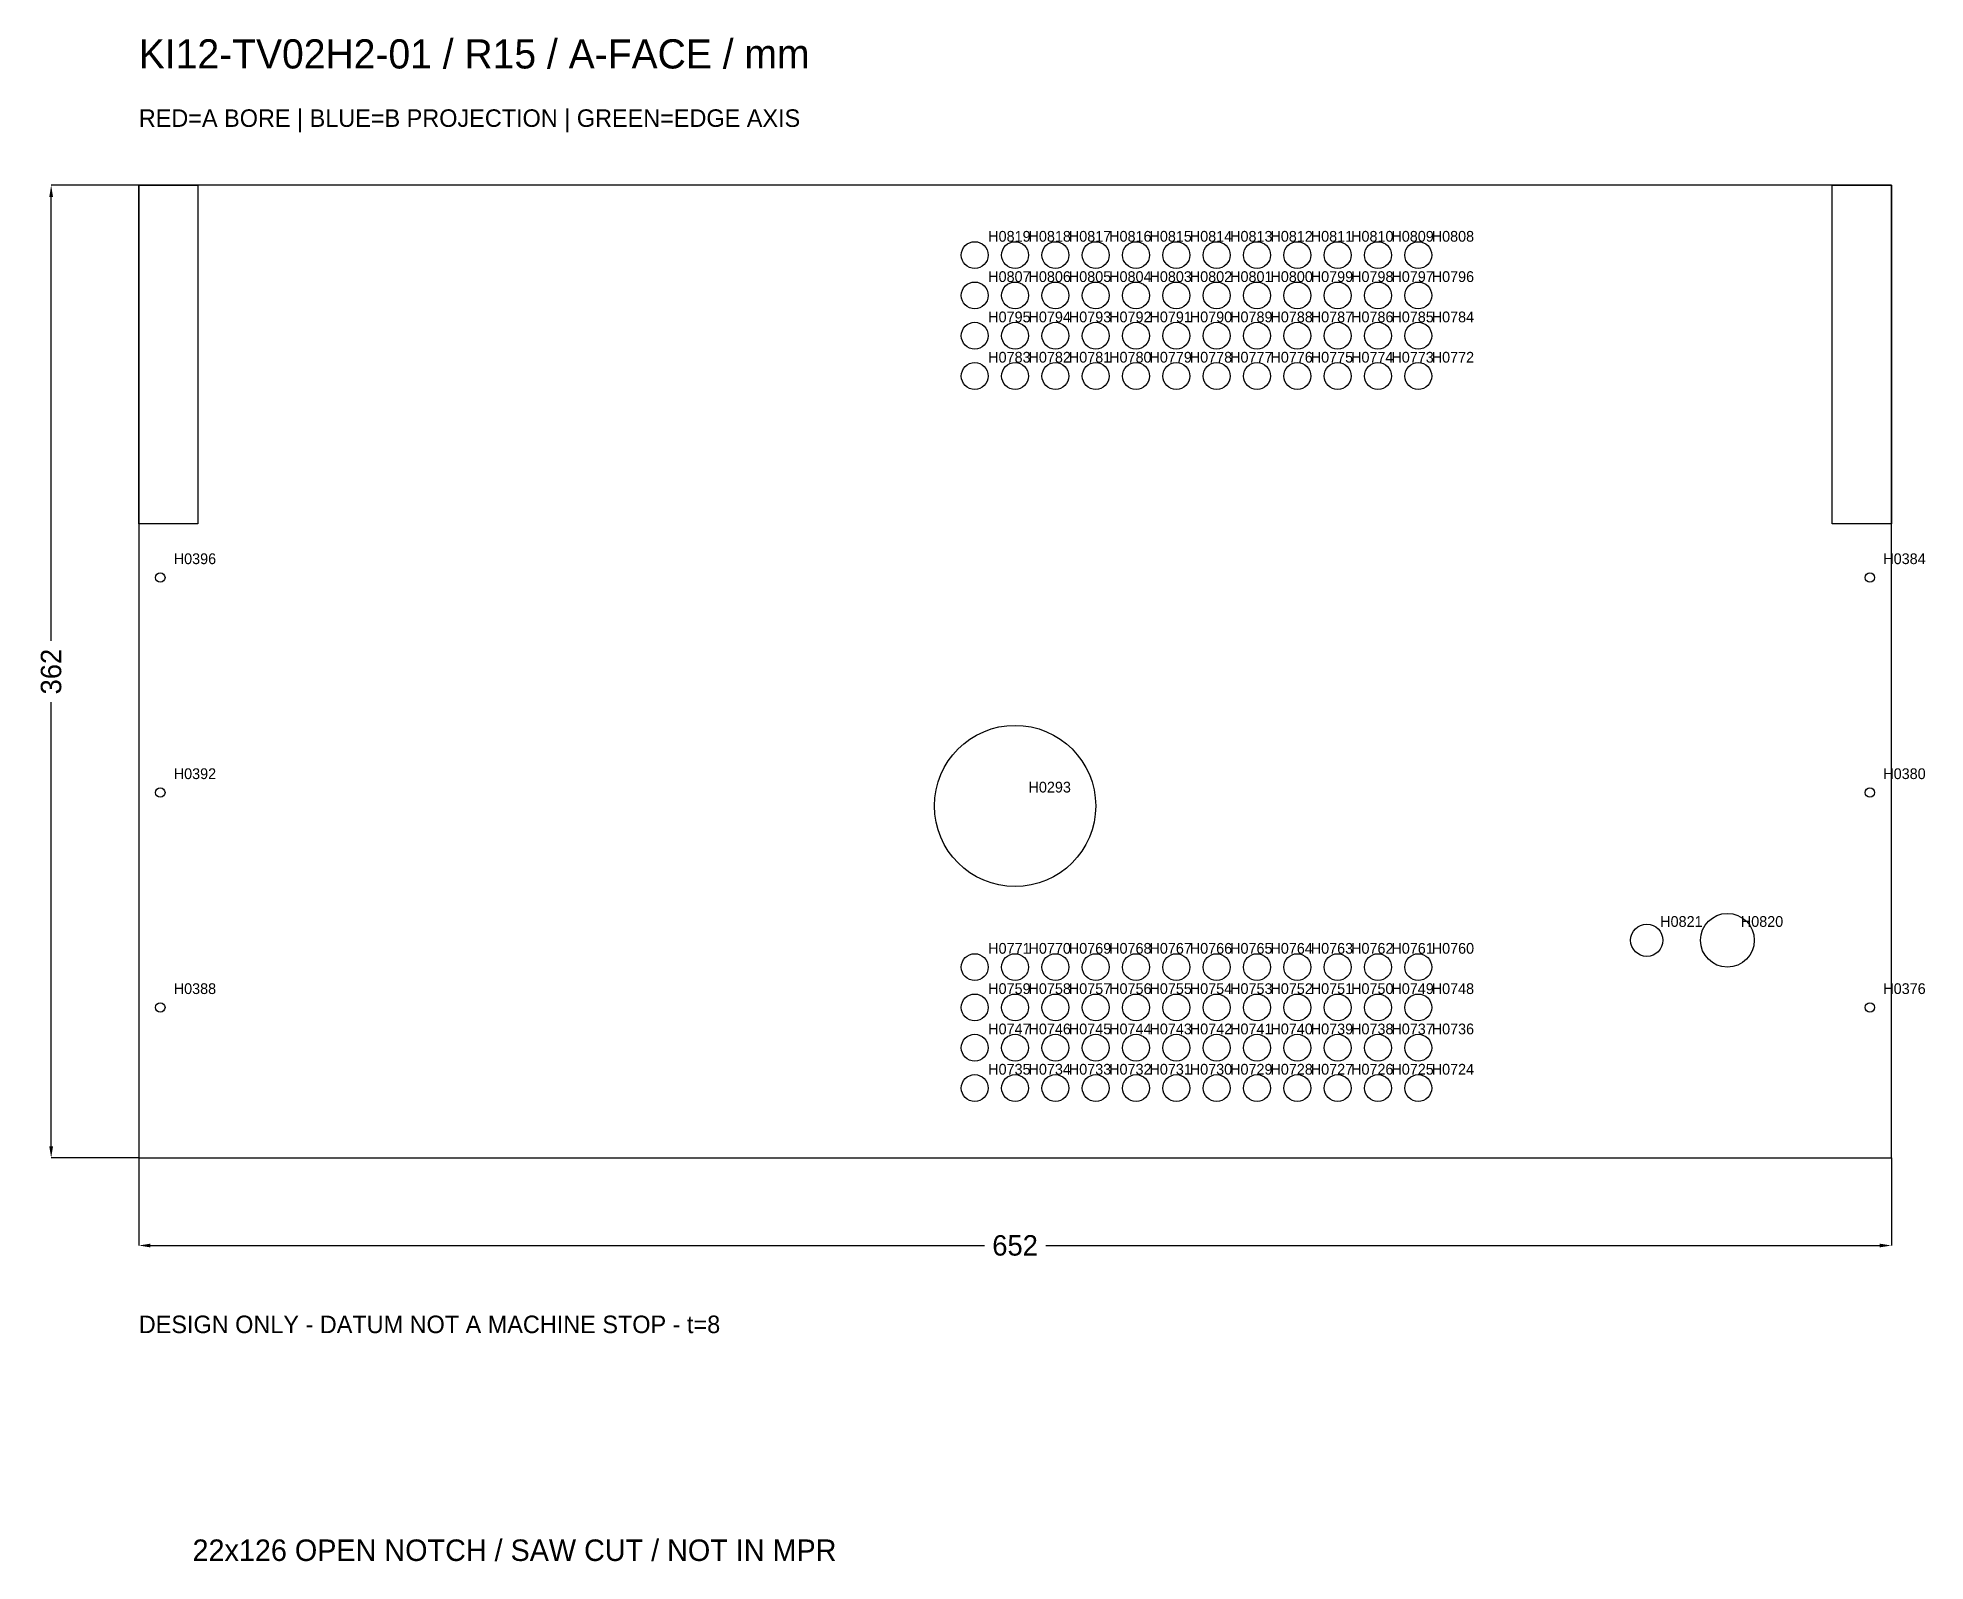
# Model space of a CAD drawing. Header units: millimetres. Extents: x -38 to 665, y -150 to 417.
import ezdxf

# ---------------------------------------------------------------- set-up
doc = ezdxf.new("R2010")
doc.units = ezdxf.units.MM
for name, color, linetype in [('BORE_A', 1, 'Continuous'), ('CONTOUR', 7, 'Continuous'), ('SAW_CUT', 6, 'Continuous'), ('TEXT', 7, 'Continuous')]:
    doc.layers.add(name, color=color, linetype=linetype)
doc.dimstyles.get("Standard").update_dxf_attribs({"dimtxt": 2.5, "dimasz": 2.5, "dimexe": 1.25, "dimexo": 0.625, "dimtad": 1, "dimcen": 2.5, "dimazin": 3, "dimtfac": 1, "dimtmove": 0, "dimatfit": 3})

# ---------------------------------------------------------------- blocks, each defined once
blk = doc.blocks.new('_CLOSEDFILLED')
at = {"color": 0, "linetype": 'BYBLOCK'}
blk.add_solid([(-1, 0.16), (0, 0), (-1, -0.16)], dxfattribs=at)
blk = doc.blocks.new('*D1')
at = {"color": 2}
for p, q in [((0, 0), (0, -32.6)), ((652, 0), (652, -32.6)), ((4.35, -32.6), (314.59, -32.6)), ((337.41, -32.6), (647.65, -32.6))]:
    blk.add_line(p, q, dxfattribs=at)
at = {"layer": 'Defpoints'}
for p in [(0, 0), (652, 0), (0, -32.6)]:
    blk.add_point(p, dxfattribs=at)
at = {"color": 2, "xscale": 4.346666666666667, "yscale": 4.346666666666667, "rotation": 180}
blk.add_blockref('_CLOSEDFILLED', (0, -32.6), dxfattribs=at)
at = {"color": 2, "xscale": 4.346666666666667, "yscale": 4.346666666666667}
blk.add_blockref('_CLOSEDFILLED', (652, -32.6), dxfattribs=at)
at = {"color": 7, "insert": (326, -32.6), "char_height": 7.607, "attachment_point": 5}
blk.add_mtext('652', dxfattribs=at)
blk = doc.blocks.new('*D2')
at = {"color": 2}
for p, q in [((0, 362), (-32.6, 362)), ((-32.6, 192.41), (-32.6, 357.65)), ((-32.6, 4.35), (-32.6, 169.59)), ((0, 0), (-32.6, 0))]:
    blk.add_line(p, q, dxfattribs=at)
at = {"layer": 'Defpoints'}
for p in [(0, 362), (-32.6, 0), (0, 0)]:
    blk.add_point(p, dxfattribs=at)
at = {"color": 2, "xscale": 4.346666666666667, "yscale": 4.346666666666667}
for p, rotation in [((-32.6, 362), 90), ((-32.6, 0), 270)]:
    blk.add_blockref('_CLOSEDFILLED', p, dxfattribs=dict(at, rotation=rotation))
at = {"color": 7, "insert": (-32.6, 181), "char_height": 7.607, "attachment_point": 5, "rotation": 90}
blk.add_mtext('362', dxfattribs=at)

msp = doc.modelspace()

# ---------------------------------------------------------------- linework, layer by layer
at = {"layer": 'BORE_A'}
for centre, radius in [((311, 336), 5), ((326, 336), 5), ((341, 336), 5), ((356, 336), 5), ((371, 336), 5), ((386, 336), 5), ((401, 336), 5), ((416, 336), 5), ((431, 336), 5), ((446, 336), 5), ((461, 336), 5), ((476, 336), 5), ((311, 321), 5), ((326, 321), 5), ((341, 321), 5), ((356, 321), 5), ((371, 321), 5), ((386, 321), 5), ((401, 321), 5), ((416, 321), 5), ((431, 321), 5), ((446, 321), 5), ((461, 321), 5), ((476, 321), 5), ((311, 306), 5), ((326, 306), 5), ((341, 306), 5), ((356, 306), 5), ((371, 306), 5), ((386, 306), 5), ((401, 306), 5), ((416, 306), 5), ((431, 306), 5), ((446, 306), 5), ((461, 306), 5), ((476, 306), 5), ((311, 291), 5), ((326, 291), 5), ((341, 291), 5), ((356, 291), 5), ((371, 291), 5), ((386, 291), 5), ((401, 291), 5), ((416, 291), 5), ((431, 291), 5), ((446, 291), 5), ((461, 291), 5), ((476, 291), 5), ((8, 216), 1.75), ((644, 216), 1.75), ((326, 131), 30), ((8, 136), 1.75), ((644, 136), 1.75), ((561, 81), 6), ((591, 81), 10), ((311, 71), 5), ((326, 71), 5), ((341, 71), 5), ((356, 71), 5), ((371, 71), 5), ((386, 71), 5), ((401, 71), 5), ((416, 71), 5), ((431, 71), 5), ((446, 71), 5), ((461, 71), 5), ((476, 71), 5), ((8, 56), 1.75), ((311, 56), 5), ((326, 56), 5), ((341, 56), 5), ((356, 56), 5), ((371, 56), 5), ((386, 56), 5), ((401, 56), 5), ((416, 56), 5), ((431, 56), 5), ((446, 56), 5), ((461, 56), 5), ((476, 56), 5), ((644, 56), 1.75), ((311, 41), 5), ((326, 41), 5), ((341, 41), 5), ((356, 41), 5), ((371, 41), 5), ((386, 41), 5), ((401, 41), 5), ((416, 41), 5), ((431, 41), 5), ((446, 41), 5), ((461, 41), 5), ((476, 41), 5), ((311, 26), 5), ((326, 26), 5), ((341, 26), 5), ((356, 26), 5), ((371, 26), 5), ((386, 26), 5), ((401, 26), 5), ((416, 26), 5), ((431, 26), 5), ((446, 26), 5), ((461, 26), 5), ((476, 26), 5)]:
    msp.add_circle(centre, radius, dxfattribs=at)
at = {"layer": 'CONTOUR'}
msp.add_lwpolyline([(0, 0), (652, 0), (652, 362), (0, 362)], close=True, dxfattribs=at)
at = {"layer": 'SAW_CUT'}
for points in [[(22, 236), (0, 236), (0, 362), (22, 362)], [(652, 236), (630, 236), (630, 362), (652, 362)]]:
    msp.add_lwpolyline(points, close=True, dxfattribs=at)

# ---------------------------------------------------------------- texts
msp.add_text('22x126 OPEN NOTCH / SAW CUT / NOT IN MPR', height=8, dxfattribs=at).set_placement((20, -150))
msp.add_text('22x126 OPEN NOTCH / SAW CUT / NOT IN MPR', height=8, dxfattribs=at).set_placement((20, -150))
at = {"layer": 'TEXT'}
for s, height, p in [('KI12-TV02H2-01 / R15 / A-FACE / mm', 10.86667, (0, 405.467)), ('RED=A BORE | BLUE=B PROJECTION | GREEN=EDGE AXIS', 6.52, (0, 383.733)), ('H0819', 4, (316, 341)), ('H0818', 4, (331, 341)), ('H0817', 4, (346, 341)), ('H0816', 4, (361, 341)), ('H0815', 4, (376, 341)), ('H0814', 4, (391, 341)), ('H0813', 4, (406, 341)), ('H0812', 4, (421, 341)), ('H0811', 4, (436, 341)), ('H0810', 4, (451, 341)), ('H0809', 4, (466, 341)), ('H0808', 4, (481, 341)), ('H0807', 4, (316, 326)), ('H0806', 4, (331, 326)), ('H0805', 4, (346, 326)), ('H0804', 4, (361, 326)), ('H0803', 4, (376, 326)), ('H0802', 4, (391, 326)), ('H0801', 4, (406, 326)), ('H0800', 4, (421, 326)), ('H0799', 4, (436, 326)), ('H0798', 4, (451, 326)), ('H0797', 4, (466, 326)), ('H0796', 4, (481, 326)), ('H0795', 4, (316, 311)), ('H0794', 4, (331, 311)), ('H0793', 4, (346, 311)), ('H0792', 4, (361, 311)), ('H0791', 4, (376, 311)), ('H0790', 4, (391, 311)), ('H0789', 4, (406, 311)), ('H0788', 4, (421, 311)), ('H0787', 4, (436, 311)), ('H0786', 4, (451, 311)), ('H0785', 4, (466, 311)), ('H0784', 4, (481, 311)), ('H0783', 4, (316, 296)), ('H0782', 4, (331, 296)), ('H0781', 4, (346, 296)), ('H0780', 4, (361, 296)), ('H0779', 4, (376, 296)), ('H0778', 4, (391, 296)), ('H0777', 4, (406, 296)), ('H0776', 4, (421, 296)), ('H0775', 4, (436, 296)), ('H0774', 4, (451, 296)), ('H0773', 4, (466, 296)), ('H0772', 4, (481, 296)), ('H0396', 4, (13, 221)), ('H0384', 4, (649, 221)), ('H0392', 4, (13, 141)), ('H0380', 4, (649, 141)), ('H0293', 4, (331, 136)), ('H0821', 4, (566, 86)), ('H0820', 4, (596, 86)), ('H0771', 4, (316, 76)), ('H0770', 4, (331, 76)), ('H0769', 4, (346, 76)), ('H0768', 4, (361, 76)), ('H0767', 4, (376, 76)), ('H0766', 4, (391, 76)), ('H0765', 4, (406, 76)), ('H0764', 4, (421, 76)), ('H0763', 4, (436, 76)), ('H0762', 4, (451, 76)), ('H0761', 4, (466, 76)), ('H0760', 4, (481, 76)), ('H0388', 4, (13, 61)), ('H0759', 4, (316, 61)), ('H0758', 4, (331, 61)), ('H0757', 4, (346, 61)), ('H0756', 4, (361, 61)), ('H0755', 4, (376, 61)), ('H0754', 4, (391, 61)), ('H0753', 4, (406, 61)), ('H0752', 4, (421, 61)), ('H0751', 4, (436, 61)), ('H0750', 4, (451, 61)), ('H0749', 4, (466, 61)), ('H0748', 4, (481, 61)), ('H0376', 4, (649, 61)), ('H0747', 4, (316, 46)), ('H0746', 4, (331, 46)), ('H0745', 4, (346, 46)), ('H0744', 4, (361, 46)), ('H0743', 4, (376, 46)), ('H0742', 4, (391, 46)), ('H0741', 4, (406, 46)), ('H0740', 4, (421, 46)), ('H0739', 4, (436, 46)), ('H0738', 4, (451, 46)), ('H0737', 4, (466, 46)), ('H0736', 4, (481, 46)), ('H0735', 4, (316, 31)), ('H0734', 4, (331, 31)), ('H0733', 4, (346, 31)), ('H0732', 4, (361, 31)), ('H0731', 4, (376, 31)), ('H0730', 4, (391, 31)), ('H0729', 4, (406, 31)), ('H0728', 4, (421, 31)), ('H0727', 4, (436, 31)), ('H0726', 4, (451, 31)), ('H0725', 4, (466, 31)), ('H0724', 4, (481, 31)), ('DESIGN ONLY - DATUM NOT A MACHINE STOP - t=8', 6.52, (0, -65.2))]:
    msp.add_text(s, height=height, dxfattribs=at).set_placement(p)

# ---------------------------------------------------------------- dimensions: what is measured, and where the dimension line sits
dim = msp.add_linear_dim(base=(-32.6, 0), p1=(0, 0), p2=(0, 362), angle=90, dimstyle='Standard', override={"dimtxt": 7.606667, "dimasz": 4.346667, "dimdec": 2, "dimclrd": 2, "dimclre": 2, "dimclrt": 7})
dim.commit()
dim.dimension.update_dxf_attribs({"geometry": '*D2', "text_midpoint": (-32.6, 181)})
dim = msp.add_linear_dim(base=(0, -32.6), p1=(0, 0), p2=(652, 0), dimstyle='Standard', override={"dimtxt": 7.606667, "dimasz": 4.346667, "dimdec": 2, "dimclrd": 2, "dimclre": 2, "dimclrt": 7})
dim.commit()
dim.dimension.update_dxf_attribs({"geometry": '*D1', "text_midpoint": (326, -32.6)})

doc.saveas('drawing.dxf')
